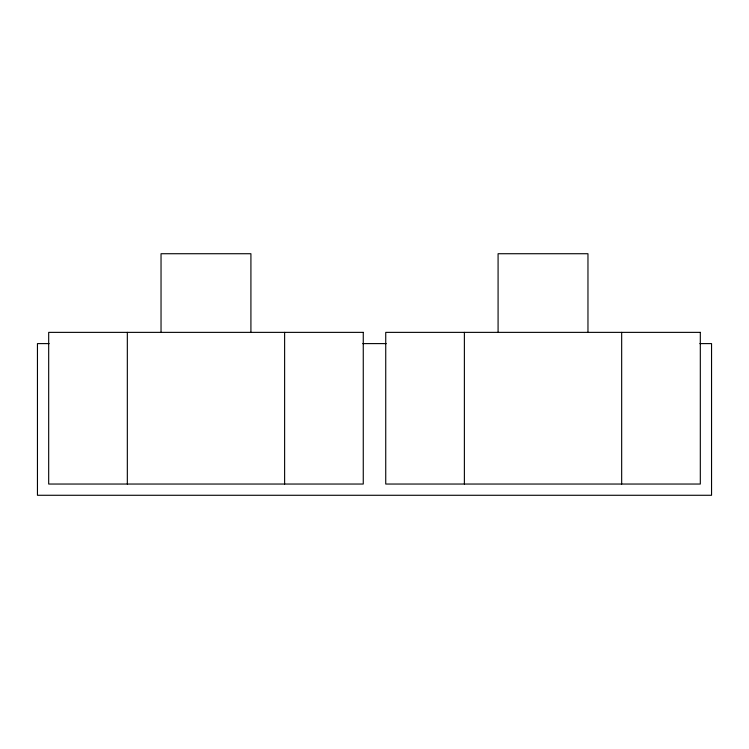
<?xml version="1.0" encoding="UTF-8"?>
<svg xmlns="http://www.w3.org/2000/svg" width="749" height="749" viewBox="0 0 749 749"><rect width="100%" height="100%" fill="white"/><g stroke="black" fill="none" stroke-linecap="round" stroke-linejoin="round"><path stroke-width="1.12" d="M49.153 343.604L37.45 343.604L37.45 495.276L711.55 495.276L711.55 343.604L699.847 343.604M362.797 343.604L386.203 343.604M621.67 332.369L621.67 484.041M587.965 332.369L587.965 253.724L498.085 253.724L498.085 332.369M464.38 332.369L464.38 484.041M284.62 332.369L284.62 484.041M250.915 332.369L250.915 253.724L161.035 253.724L161.035 332.369M127.33 332.369L127.33 484.041M363.265 332.369L48.685 332.369L48.685 484.041L363.265 484.041L363.265 332.369M700.315 332.369L385.735 332.369L385.735 484.041L700.315 484.041L700.315 332.369"/></g></svg>
